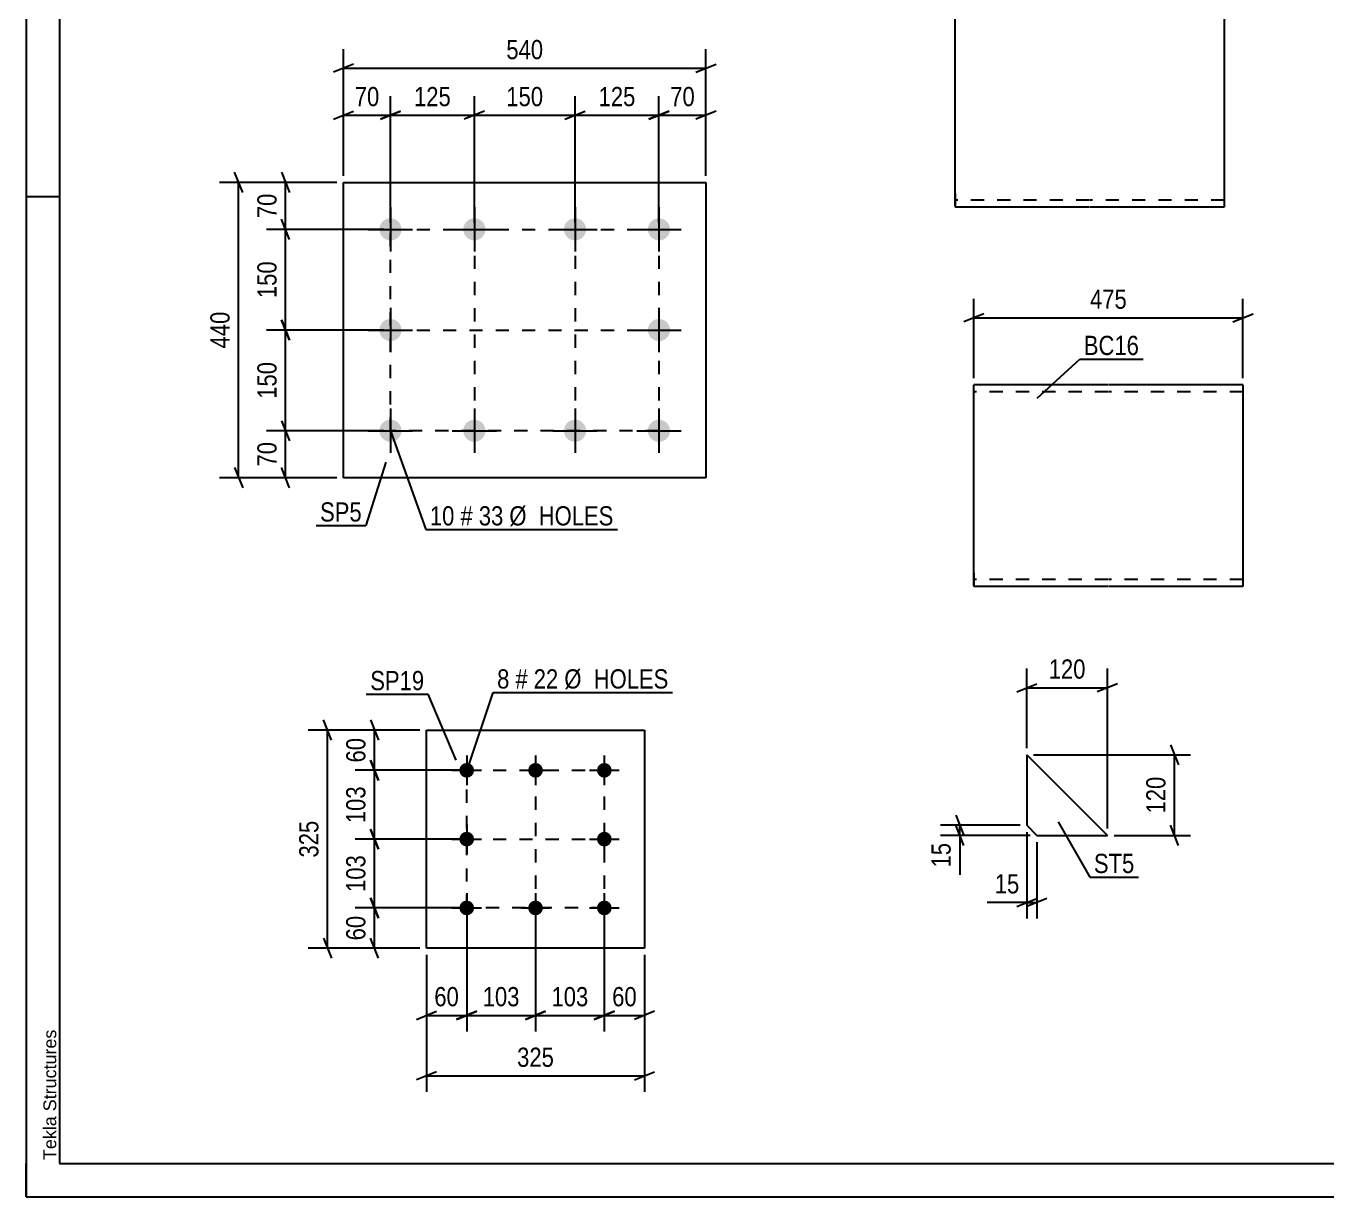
# Model space of a CAD drawing. Header units: millimetres. Extents: x 0 to 420, y 0 to 297.
# Drawn here: x 0 to 193.8, y 0 to 174.4 of the extents above; entities that cross this region are included whole.
import ezdxf

# ---------------------------------------------------------------- set-up
doc = ezdxf.new("R2010")
doc.units = ezdxf.units.MM
doc.linetypes.add('DXK_LINE_DOT2', pattern=[3.9198, 1.9599, -1.9599])
doc.styles.add('Arial', font='ARIAL.TTF', dxfattribs={"height": 0.2})
doc.styles.add('Arial Narrow', font='ARIALN.TTF', dxfattribs={"height": 0.2})

# ---------------------------------------------------------------- blocks, each defined once
blk = doc.blocks.new('Unknown-284859565-1134')
at = {"color": 5, "linetype": 'Continuous'}
for p, q in [((0, 297), (0, 0)), ((5, 292), (5, 5)), ((5, 149), (0, 149)), ((0, 0), (0, 5)), ((5, 5), (415, 5)), ((0, 0), (420, 0))]:
    blk.add_line(p, q, dxfattribs=at)
at = {"color": 174, "linetype": 'Continuous', "style": 'Arial'}
blk.add_text('Tekla Structures', height=1.9102, rotation=90, dxfattribs=at).set_placement((4.5, 5.5))
blk = doc.blocks.new('Part-284859565-6405 - 6404')
at = {"color": 2, "linetype": 'Continuous'}
for p, q in [((47.3, 107.15), (47.3, 151.15)), ((47.3, 151.15), (101.3, 151.15)), ((101.3, 151.15), (101.3, 107.15)), ((101.3, 107.15), (47.3, 107.15))]:
    blk.add_line(p, q, dxfattribs=at)
blk = doc.blocks.new('Bolt-284859565-6406 - 6404')
at = {"linetype": 'Continuous'}
for points in [[(54.3, 145.8, -1), (54.3, 142.5, -1)], [(66.8, 145.8, -1), (66.8, 142.5, -1)], [(81.8, 145.8, -1), (81.8, 142.5, -1)], [(94.3, 145.8, -1), (94.3, 142.5, -1)], [(54.3, 130.8, -1), (54.3, 127.5, -1)], [(94.3, 130.8, -1), (94.3, 127.5, -1)], [(54.3, 115.8, -1), (54.3, 112.5, -1)], [(66.8, 115.8, -1), (66.8, 112.5, -1)], [(81.8, 115.8, -1), (81.8, 112.5, -1)], [(94.3, 115.8, -1), (94.3, 112.5, -1)]]:
    blk.add_hatch(color=1, dxfattribs=at).paths.add_polyline_path(points)
at = {"color": 1, "linetype": 'Continuous'}
for p, q in [((54.3, 147.45), (54.3, 140.85)), ((66.8, 147.45), (66.8, 140.85)), ((81.8, 147.45), (81.8, 140.85)), ((94.3, 147.45), (94.3, 140.85)), ((51, 144.15), (57.6, 144.15)), ((63.5, 144.15), (70.1, 144.15)), ((78.5, 144.15), (85.1, 144.15)), ((91, 144.15), (97.6, 144.15)), ((54.3, 132.45), (54.3, 125.85)), ((94.3, 132.45), (94.3, 125.85)), ((51, 129.15), (57.6, 129.15)), ((91, 129.15), (97.6, 129.15)), ((54.3, 117.45), (54.3, 110.85)), ((66.8, 117.45), (66.8, 110.85)), ((81.8, 117.45), (81.8, 110.85)), ((94.3, 117.45), (94.3, 110.85)), ((51, 114.15), (57.6, 114.15)), ((63.5, 114.15), (70.1, 114.15)), ((78.5, 114.15), (85.1, 114.15)), ((91, 114.15), (97.6, 114.15))]:
    blk.add_line(p, q, dxfattribs=at)
blk = doc.blocks.new('Part-284859565-6327 - 6326')
at = {"color": 2, "linetype": 'Continuous'}
for p, q in [((158.41, 177.48), (138.41, 177.48)), ((138.41, 149.48), (138.41, 177.48)), ((178.51, 177.48), (158.51, 177.48)), ((178.51, 177.48), (178.51, 147.48)), ((138.41, 149.48), (138.41, 147.48)), ((158.41, 147.48), (138.41, 147.48)), ((178.51, 147.48), (158.51, 147.48))]:
    blk.add_line(p, q, dxfattribs=at)
at = {"color": 7, "linetype": 'DXK_LINE_DOT2'}
for p, q in [((158.41, 176.48), (138.41, 176.48)), ((178.51, 176.48), (158.51, 176.48)), ((138.41, 147.64), (138.41, 149.48)), ((138.41, 148.48), (138.41, 148.56)), ((158.41, 148.48), (138.41, 148.48)), ((178.51, 148.48), (158.51, 148.48)), ((178.51, 148.48), (178.51, 148.56))]:
    blk.add_line(p, q, dxfattribs=at)
blk = doc.blocks.new('Part-284859565-6335 - 6334')
at = {"color": 2, "linetype": 'Continuous'}
for p, q in [((161.21, 120.97), (141.21, 120.97)), ((141.21, 92.97), (141.21, 120.97)), ((181.31, 120.97), (161.31, 120.97)), ((181.31, 120.97), (181.31, 90.97)), ((141.21, 92.97), (141.21, 90.97)), ((161.21, 90.97), (141.21, 90.97)), ((181.31, 90.97), (161.31, 90.97))]:
    blk.add_line(p, q, dxfattribs=at)
at = {"color": 7, "linetype": 'DXK_LINE_DOT2'}
for p, q in [((161.21, 119.97), (141.21, 119.97)), ((181.31, 119.97), (161.31, 119.97)), ((141.21, 91.12), (141.21, 92.97)), ((141.21, 91.97), (141.21, 92.05)), ((161.21, 91.97), (141.21, 91.97)), ((181.31, 91.97), (161.31, 91.97)), ((181.31, 91.97), (181.31, 92.05))]:
    blk.add_line(p, q, dxfattribs=at)
blk = doc.blocks.new('Part-284859565-6383 - 6382')
at = {"color": 2, "linetype": 'Continuous'}
for p, q in [((59.66, 37.06), (59.66, 69.56)), ((59.66, 69.56), (92.16, 69.56)), ((92.16, 69.56), (92.16, 37.06)), ((92.16, 37.06), (59.66, 37.06))]:
    blk.add_line(p, q, dxfattribs=at)
blk = doc.blocks.new('Bolt-284859565-6384 - 6382')
at = {"linetype": 'Continuous'}
for points in [[(65.66, 64.66, -1), (65.66, 62.46, -1)], [(75.91, 64.66, -1), (75.91, 62.46, -1)], [(86.16, 64.66, -1), (86.16, 62.46, -1)], [(65.66, 54.41, -1), (65.66, 52.21, -1)], [(86.16, 54.41, -1), (86.16, 52.21, -1)], [(65.66, 44.16, -1), (65.66, 41.96, -1)], [(75.91, 44.16, -1), (75.91, 41.96, -1)], [(86.16, 44.16, -1), (86.16, 41.96, -1)]]:
    blk.add_hatch(color=1, dxfattribs=at).paths.add_polyline_path(points)
at = {"color": 1, "linetype": 'Continuous'}
for p, q in [((65.66, 65.76), (65.66, 61.36)), ((75.91, 65.76), (75.91, 61.36)), ((86.16, 65.76), (86.16, 61.36)), ((63.46, 63.56), (67.86, 63.56)), ((73.71, 63.56), (78.11, 63.56)), ((83.96, 63.56), (88.36, 63.56)), ((65.66, 55.51), (65.66, 51.11)), ((86.16, 55.51), (86.16, 51.11)), ((63.46, 53.31), (67.86, 53.31)), ((83.96, 53.31), (88.36, 53.31)), ((65.66, 45.26), (65.66, 40.86)), ((75.91, 45.26), (75.91, 40.86)), ((86.16, 45.26), (86.16, 40.86)), ((63.46, 43.06), (67.86, 43.06)), ((73.71, 43.06), (78.11, 43.06)), ((83.96, 43.06), (88.36, 43.06))]:
    blk.add_line(p, q, dxfattribs=at)
blk = doc.blocks.new('Part-284859565-6414 - 6413')
at = {"color": 2, "linetype": 'Continuous'}
for p, q in [((149.11, 65.87), (149.11, 55.37)), ((149.11, 65.87), (161.11, 53.87)), ((149.11, 55.37), (150.61, 53.87)), ((150.61, 53.87), (161.11, 53.87))]:
    blk.add_line(p, q, dxfattribs=at)
blk = doc.blocks.new('Rectangle-284859565-7794 - 6404')
at = {"color": 1, "linetype": 'DXK_LINE_DOT2'}
blk.add_lwpolyline([(54.3, 144.15), (94.3, 144.15), (94.3, 114.15), (54.3, 114.15), (54.3, 144.15)], close=True, dxfattribs=at)
blk = doc.blocks.new('Rectangle-284859565-7804 - 6382')
at = {"color": 1, "linetype": 'DXK_LINE_DOT2'}
blk.add_lwpolyline([(65.66, 63.56), (86.16, 63.56), (86.16, 43.06), (65.66, 43.06), (65.66, 63.56)], close=True, dxfattribs=at)
blk = doc.blocks.new('Line-284859565-7814 - 6404')
at = {"color": 1, "linetype": 'DXK_LINE_DOT2'}
blk.add_line((66.8, 144.15), (66.8, 114.15), dxfattribs=at)
blk = doc.blocks.new('Line-284859565-7835 - 6382')
at = {"color": 1, "linetype": 'DXK_LINE_DOT2'}
blk.add_line((65.66, 53.31), (86.16, 53.31), dxfattribs=at)
blk = doc.blocks.new('Line-284859565-7821 - 6404')
at = {"color": 1, "linetype": 'DXK_LINE_DOT2'}
blk.add_line((81.8, 144.15), (81.8, 114.15), dxfattribs=at)
blk = doc.blocks.new('Line-284859565-7842 - 6382')
at = {"color": 1, "linetype": 'DXK_LINE_DOT2'}
blk.add_line((75.91, 63.56), (75.91, 43.06), dxfattribs=at)
blk = doc.blocks.new('Line-284859565-7828 - 6404')
at = {"color": 1, "linetype": 'DXK_LINE_DOT2'}
blk.add_line((54.3, 129.15), (94.3, 129.15), dxfattribs=at)
blk = doc.blocks.new('StraightDimension-284859565-6715 - 6404')
at = {"color": 7, "linetype": 'Continuous'}
for p, q in [((66.8, 145.15), (66.8, 164)), ((81.8, 145.15), (81.8, 164)), ((68.3, 161.75), (65.3, 160.55)), ((66.8, 161.15), (81.8, 161.15)), ((80.3, 160.55), (83.3, 161.75))]:
    blk.add_line(p, q, dxfattribs=at)
at = {"color": 0}
blk.add_wipeout([(77.65, 161.9), (77.65, 166.1), (70.96, 166.1), (70.96, 161.9)], dxfattribs=at)
at = {"color": 3, "style": 'Arial Narrow'}
blk.add_text('150', height=2.863, dxfattribs=at).set_placement((71.56, 162.5))
blk = doc.blocks.new('StraightDimension-284859565-6693 - 6404')
at = {"color": 7, "linetype": 'Continuous'}
for p, q in [((38.08, 152.65), (39.28, 149.65)), ((46.3, 151.15), (35.83, 151.15)), ((38.68, 144.15), (38.68, 151.15)), ((39.28, 142.65), (38.08, 145.65)), ((53.3, 144.15), (35.83, 144.15))]:
    blk.add_line(p, q, dxfattribs=at)
at = {"color": 0}
blk.add_wipeout([(37.93, 150.08), (33.73, 150.08), (33.73, 145.22), (37.93, 145.22)], dxfattribs=at)
at = {"color": 3, "style": 'Arial Narrow'}
blk.add_text('70', height=2.863, rotation=90.0002, dxfattribs=at).set_placement((37.33, 145.82))
blk = doc.blocks.new('StraightDimension-284859565-6694 - 6404')
at = {"color": 7, "linetype": 'Continuous'}
for p, q in [((39.28, 142.65), (38.08, 145.65)), ((53.3, 144.15), (35.83, 144.15)), ((38.68, 129.15), (38.68, 144.15)), ((38.08, 130.65), (39.28, 127.65)), ((53.3, 129.15), (35.83, 129.15))]:
    blk.add_line(p, q, dxfattribs=at)
at = {"color": 0}
blk.add_wipeout([(37.93, 139.99), (33.73, 139.99), (33.73, 133.31), (37.93, 133.31)], dxfattribs=at)
at = {"color": 3, "style": 'Arial Narrow'}
blk.add_text('150', height=2.863, rotation=90.0002, dxfattribs=at).set_placement((37.33, 133.91))
blk = doc.blocks.new('StraightDimension-284859565-6695 - 6404')
at = {"color": 7, "linetype": 'Continuous'}
for p, q in [((39.28, 127.65), (38.08, 130.65)), ((53.3, 129.15), (35.83, 129.15)), ((38.68, 114.15), (38.68, 129.15)), ((38.08, 115.65), (39.28, 112.65)), ((53.3, 114.15), (35.83, 114.15))]:
    blk.add_line(p, q, dxfattribs=at)
at = {"color": 0}
blk.add_wipeout([(37.93, 124.99), (33.73, 124.99), (33.73, 118.31), (37.93, 118.31)], dxfattribs=at)
at = {"color": 3, "style": 'Arial Narrow'}
blk.add_text('150', height=2.863, rotation=90.0002, dxfattribs=at).set_placement((37.33, 118.91))
blk = doc.blocks.new('StraightDimension-284859565-6696 - 6404')
at = {"color": 7, "linetype": 'Continuous'}
for p, q in [((38.08, 115.65), (39.28, 112.65)), ((53.3, 114.15), (35.83, 114.15)), ((38.68, 107.15), (38.68, 114.15)), ((39.28, 105.65), (38.08, 108.65)), ((46.3, 107.15), (35.83, 107.15))]:
    blk.add_line(p, q, dxfattribs=at)
at = {"color": 0}
blk.add_wipeout([(37.93, 113.08), (33.73, 113.08), (33.73, 108.22), (37.93, 108.22)], dxfattribs=at)
at = {"color": 3, "style": 'Arial Narrow'}
blk.add_text('70', height=2.863, rotation=90.0002, dxfattribs=at).set_placement((37.33, 108.82))
blk = doc.blocks.new('StraightDimension-284859565-6709 - 6404')
at = {"color": 7, "linetype": 'Continuous'}
for p, q in [((32.28, 149.65), (31.08, 152.65)), ((46.3, 151.15), (28.83, 151.15)), ((31.68, 107.15), (31.68, 151.15)), ((31.08, 108.65), (32.28, 105.65)), ((46.3, 107.15), (28.83, 107.15))]:
    blk.add_line(p, q, dxfattribs=at)
at = {"color": 0}
blk.add_wipeout([(30.93, 132.49), (26.73, 132.49), (26.73, 125.81), (30.93, 125.81)], dxfattribs=at)
at = {"color": 3, "style": 'Arial Narrow'}
blk.add_text('440', height=2.863, rotation=90.0002, dxfattribs=at).set_placement((30.33, 126.41))
blk = doc.blocks.new('StraightDimension-284859565-6713 - 6404')
at = {"color": 7, "linetype": 'Continuous'}
for p, q in [((94.3, 145.15), (94.3, 164)), ((101.3, 152.15), (101.3, 164)), ((92.8, 160.55), (95.8, 161.75)), ((94.3, 161.15), (101.3, 161.15)), ((102.8, 161.75), (99.8, 160.55))]:
    blk.add_line(p, q, dxfattribs=at)
at = {"color": 0}
blk.add_wipeout([(100.23, 161.9), (100.23, 166.1), (95.38, 166.1), (95.38, 161.9)], dxfattribs=at)
at = {"color": 3, "style": 'Arial Narrow'}
blk.add_text('70', height=2.863, dxfattribs=at).set_placement((95.98, 162.5))
blk = doc.blocks.new('StraightDimension-284859565-6714 - 6404')
at = {"color": 7, "linetype": 'Continuous'}
for p, q in [((81.8, 145.15), (81.8, 164)), ((94.3, 145.15), (94.3, 164)), ((80.3, 160.55), (83.3, 161.75)), ((81.8, 161.15), (94.3, 161.15)), ((95.8, 161.75), (92.8, 160.55))]:
    blk.add_line(p, q, dxfattribs=at)
at = {"color": 0}
blk.add_wipeout([(91.4, 161.9), (91.4, 166.1), (84.71, 166.1), (84.71, 161.9)], dxfattribs=at)
at = {"color": 3, "style": 'Arial Narrow'}
blk.add_text('125', height=2.863, dxfattribs=at).set_placement((85.31, 162.5))
blk = doc.blocks.new('StraightDimension-284859565-6716 - 6404')
at = {"color": 7, "linetype": 'Continuous'}
for p, q in [((54.3, 145.15), (54.3, 164)), ((66.8, 145.15), (66.8, 164)), ((52.8, 160.55), (55.8, 161.75)), ((54.3, 161.15), (66.8, 161.15)), ((68.3, 161.75), (65.3, 160.55))]:
    blk.add_line(p, q, dxfattribs=at)
at = {"color": 0}
blk.add_wipeout([(63.9, 161.9), (63.9, 166.1), (57.21, 166.1), (57.21, 161.9)], dxfattribs=at)
at = {"color": 3, "style": 'Arial Narrow'}
blk.add_text('125', height=2.863, dxfattribs=at).set_placement((57.81, 162.5))
blk = doc.blocks.new('StraightDimension-284859565-6717 - 6404')
at = {"color": 7, "linetype": 'Continuous'}
for p, q in [((47.3, 152.15), (47.3, 164)), ((54.3, 145.15), (54.3, 164)), ((45.8, 160.55), (48.8, 161.75)), ((47.3, 161.15), (54.3, 161.15)), ((55.8, 161.75), (52.8, 160.55))]:
    blk.add_line(p, q, dxfattribs=at)
at = {"color": 0}
blk.add_wipeout([(53.23, 161.9), (53.23, 166.1), (48.38, 166.1), (48.38, 161.9)], dxfattribs=at)
at = {"color": 3, "style": 'Arial Narrow'}
blk.add_text('70', height=2.863, dxfattribs=at).set_placement((48.98, 162.5))
blk = doc.blocks.new('StraightDimension-284859565-6733 - 6404')
at = {"color": 7, "linetype": 'Continuous'}
for p, q in [((47.3, 152.15), (47.3, 171)), ((101.3, 152.15), (101.3, 171)), ((48.8, 168.75), (45.8, 167.55)), ((99.8, 167.55), (102.8, 168.75)), ((47.3, 168.15), (101.3, 168.15))]:
    blk.add_line(p, q, dxfattribs=at)
at = {"color": 0}
blk.add_wipeout([(77.65, 168.9), (77.65, 173.1), (70.96, 173.1), (70.96, 168.9)], dxfattribs=at)
at = {"color": 3, "style": 'Arial Narrow'}
blk.add_text('540', height=2.863, dxfattribs=at).set_placement((71.56, 169.5))
blk = doc.blocks.new('StraightDimension-284859565-6529 - 6334')
at = {"color": 7, "linetype": 'Continuous'}
for p, q in [((141.21, 121.97), (141.21, 133.82)), ((181.31, 121.97), (181.31, 133.82)), ((142.71, 131.57), (139.71, 130.37)), ((141.21, 130.97), (181.31, 130.97)), ((179.81, 130.37), (182.81, 131.57))]:
    blk.add_line(p, q, dxfattribs=at)
at = {"color": 0}
blk.add_wipeout([(164.6, 131.72), (164.6, 135.92), (157.92, 135.92), (157.92, 131.72)], dxfattribs=at)
at = {"color": 3, "style": 'Arial Narrow'}
blk.add_text('475', height=2.863, dxfattribs=at).set_placement((158.52, 132.32))
blk = doc.blocks.new('StraightDimension-284859565-6621 - 6382')
at = {"color": 7, "linetype": 'Continuous'}
for p, q in [((51.31, 71.06), (52.51, 68.06)), ((58.66, 69.56), (49.06, 69.56)), ((51.91, 63.56), (51.91, 69.56)), ((52.51, 62.06), (51.31, 65.06)), ((64.66, 63.56), (49.06, 63.56))]:
    blk.add_line(p, q, dxfattribs=at)
at = {"color": 0}
blk.add_wipeout([(51.16, 68.99), (46.96, 68.99), (46.96, 64.13), (51.16, 64.13)], dxfattribs=at)
at = {"color": 3, "style": 'Arial Narrow'}
blk.add_text('60', height=2.863, rotation=90.0002, dxfattribs=at).set_placement((50.56, 64.73))
blk = doc.blocks.new('StraightDimension-284859565-6637 - 6382')
at = {"color": 7, "linetype": 'Continuous'}
for p, q in [((45.51, 68.06), (44.31, 71.06)), ((58.66, 69.56), (42.06, 69.56)), ((44.91, 37.06), (44.91, 69.56)), ((58.66, 37.06), (42.06, 37.06)), ((44.31, 38.56), (45.51, 35.56))]:
    blk.add_line(p, q, dxfattribs=at)
at = {"color": 0}
blk.add_wipeout([(44.16, 56.65), (39.96, 56.65), (39.96, 49.97), (44.16, 49.97)], dxfattribs=at)
at = {"color": 3, "style": 'Arial Narrow'}
blk.add_text('325', height=2.863, rotation=90.0002, dxfattribs=at).set_placement((43.56, 50.57))
blk = doc.blocks.new('StraightDimension-284859565-6624 - 6382')
at = {"color": 7, "linetype": 'Continuous'}
for p, q in [((64.66, 43.06), (49.06, 43.06)), ((51.31, 44.56), (52.51, 41.56)), ((51.91, 37.06), (51.91, 43.06)), ((58.66, 37.06), (49.06, 37.06)), ((52.51, 35.56), (51.31, 38.56))]:
    blk.add_line(p, q, dxfattribs=at)
at = {"color": 0}
blk.add_wipeout([(51.16, 42.49), (46.96, 42.49), (46.96, 37.63), (51.16, 37.63)], dxfattribs=at)
at = {"color": 3, "style": 'Arial Narrow'}
blk.add_text('60', height=2.863, rotation=90.0002, dxfattribs=at).set_placement((50.56, 38.23))
blk = doc.blocks.new('StraightDimension-284859565-6641 - 6382')
at = {"color": 7, "linetype": 'Continuous'}
for p, q in [((86.16, 42.06), (86.16, 24.66)), ((92.16, 36.06), (92.16, 24.66)), ((84.66, 26.46), (87.66, 27.66)), ((93.66, 27.66), (90.66, 26.46)), ((86.16, 27.06), (92.16, 27.06))]:
    blk.add_line(p, q, dxfattribs=at)
at = {"color": 0}
blk.add_wipeout([(91.59, 27.81), (91.59, 32.01), (86.73, 32.01), (86.73, 27.81)], dxfattribs=at)
at = {"color": 3, "style": 'Arial Narrow'}
blk.add_text('60', height=2.863, dxfattribs=at).set_placement((87.33, 28.41))
blk = doc.blocks.new('StraightDimension-284859565-6643 - 6382')
at = {"color": 7, "linetype": 'Continuous'}
for p, q in [((65.66, 42.06), (65.66, 24.66)), ((75.91, 42.06), (75.91, 24.66)), ((64.16, 26.46), (67.16, 27.66)), ((77.41, 27.66), (74.41, 26.46)), ((65.66, 27.06), (75.91, 27.06))]:
    blk.add_line(p, q, dxfattribs=at)
at = {"color": 0}
blk.add_wipeout([(74.13, 27.81), (74.13, 32.01), (67.44, 32.01), (67.44, 27.81)], dxfattribs=at)
at = {"color": 3, "style": 'Arial Narrow'}
blk.add_text('103', height=2.863, dxfattribs=at).set_placement((68.04, 28.41))
blk = doc.blocks.new('StraightDimension-284859565-6622 - 6382')
at = {"color": 7, "linetype": 'Continuous'}
for p, q in [((51.31, 65.06), (52.51, 62.06)), ((64.66, 63.56), (49.06, 63.56)), ((51.91, 53.31), (51.91, 63.56)), ((52.51, 51.81), (51.31, 54.81)), ((64.66, 53.31), (49.06, 53.31))]:
    blk.add_line(p, q, dxfattribs=at)
at = {"color": 0}
blk.add_wipeout([(51.16, 61.77), (46.96, 61.77), (46.96, 55.09), (51.16, 55.09)], dxfattribs=at)
at = {"color": 3, "style": 'Arial Narrow'}
blk.add_text('103', height=2.863, rotation=90.0002, dxfattribs=at).set_placement((50.56, 55.69))
blk = doc.blocks.new('StraightDimension-284859565-6623 - 6382')
at = {"color": 7, "linetype": 'Continuous'}
for p, q in [((51.31, 54.81), (52.51, 51.81)), ((64.66, 53.31), (49.06, 53.31)), ((51.91, 43.06), (51.91, 53.31)), ((64.66, 43.06), (49.06, 43.06)), ((52.51, 41.56), (51.31, 44.56))]:
    blk.add_line(p, q, dxfattribs=at)
at = {"color": 0}
blk.add_wipeout([(51.16, 51.52), (46.96, 51.52), (46.96, 44.84), (51.16, 44.84)], dxfattribs=at)
at = {"color": 3, "style": 'Arial Narrow'}
blk.add_text('103', height=2.863, rotation=90.0002, dxfattribs=at).set_placement((50.56, 45.44))
blk = doc.blocks.new('StraightDimension-284859565-6642 - 6382')
at = {"color": 7, "linetype": 'Continuous'}
for p, q in [((75.91, 42.06), (75.91, 24.66)), ((86.16, 42.06), (86.16, 24.66)), ((74.41, 26.46), (77.41, 27.66)), ((87.66, 27.66), (84.66, 26.46)), ((75.91, 27.06), (86.16, 27.06))]:
    blk.add_line(p, q, dxfattribs=at)
at = {"color": 0}
blk.add_wipeout([(84.38, 27.81), (84.38, 32.01), (77.69, 32.01), (77.69, 27.81)], dxfattribs=at)
at = {"color": 3, "style": 'Arial Narrow'}
blk.add_text('103', height=2.863, dxfattribs=at).set_placement((78.29, 28.41))
blk = doc.blocks.new('StraightDimension-284859565-6644 - 6382')
at = {"color": 7, "linetype": 'Continuous'}
for p, q in [((65.66, 42.06), (65.66, 24.66)), ((59.66, 36.06), (59.66, 24.66)), ((58.16, 26.46), (61.16, 27.66)), ((67.16, 27.66), (64.16, 26.46)), ((59.66, 27.06), (65.66, 27.06))]:
    blk.add_line(p, q, dxfattribs=at)
at = {"color": 0}
blk.add_wipeout([(65.09, 27.81), (65.09, 32.01), (60.23, 32.01), (60.23, 27.81)], dxfattribs=at)
at = {"color": 3, "style": 'Arial Narrow'}
blk.add_text('60', height=2.863, dxfattribs=at).set_placement((60.83, 28.41))
blk = doc.blocks.new('StraightDimension-284859565-6657 - 6382')
at = {"color": 7, "linetype": 'Continuous'}
for p, q in [((59.66, 36.06), (59.66, 15.64)), ((92.16, 36.06), (92.16, 15.64)), ((61.16, 18.64), (58.16, 17.44)), ((59.66, 18.04), (92.16, 18.04)), ((90.66, 17.44), (93.66, 18.64))]:
    blk.add_line(p, q, dxfattribs=at)
at = {"color": 0}
blk.add_wipeout([(79.25, 18.79), (79.25, 22.99), (72.57, 22.99), (72.57, 18.79)], dxfattribs=at)
at = {"color": 3, "style": 'Arial Narrow'}
blk.add_text('325', height=2.863, dxfattribs=at).set_placement((73.17, 19.39))
blk = doc.blocks.new('StraightDimension-284859565-6745 - 6413')
at = {"color": 7, "linetype": 'Continuous'}
for p, q in [((138.51, 56.87), (139.71, 53.87)), ((148.11, 55.37), (136.26, 55.37)), ((139.71, 52.37), (138.51, 55.37)), ((139.11, 53.87), (139.11, 55.37)), ((149.61, 53.87), (136.26, 53.87))]:
    blk.add_line(p, q, dxfattribs=at)
at = {"color": 0}
blk.add_wipeout([(138.36, 53.35), (134.16, 53.35), (134.16, 48.49), (138.36, 48.49)], dxfattribs=at)
at = {"color": 7, "linetype": 'Continuous'}
blk.add_line((139.11, 53.87), (139.11, 47.97), dxfattribs=at)
blk.add_line((139.11, 53.87), (139.11, 47.97), dxfattribs=at)
at = {"color": 3, "style": 'Arial Narrow'}
blk.add_text('15', height=2.863, rotation=90.0002, dxfattribs=at).set_placement((137.76, 49.09))
blk = doc.blocks.new('StraightDimension-284859565-6737 - 6413')
at = {"color": 7, "linetype": 'Continuous'}
for p, q in [((149.11, 54.37), (149.11, 41.47)), ((150.61, 52.87), (150.61, 41.47)), ((147.61, 43.27), (150.61, 44.47)), ((152.11, 44.47), (149.11, 43.27)), ((149.11, 43.87), (150.61, 43.87))]:
    blk.add_line(p, q, dxfattribs=at)
at = {"color": 0}
blk.add_wipeout([(148.59, 44.62), (148.59, 48.82), (143.73, 48.82), (143.73, 44.62)], dxfattribs=at)
at = {"color": 7, "linetype": 'Continuous'}
blk.add_line((149.11, 43.87), (143.2, 43.87), dxfattribs=at)
blk.add_line((149.11, 43.87), (143.2, 43.87), dxfattribs=at)
at = {"color": 3, "style": 'Arial Narrow'}
blk.add_text('15', height=2.863, dxfattribs=at).set_placement((144.33, 45.22))
blk = doc.blocks.new('StraightDimension-284859565-6749 - 6413')
at = {"color": 7, "linetype": 'Continuous'}
for p, q in [((170.51, 67.37), (171.71, 64.37)), ((150.11, 65.87), (173.51, 65.87)), ((171.11, 53.87), (171.11, 65.87)), ((171.71, 52.37), (170.51, 55.37)), ((162.11, 53.87), (173.51, 53.87))]:
    blk.add_line(p, q, dxfattribs=at)
at = {"color": 0}
blk.add_wipeout([(170.36, 63.22), (166.16, 63.22), (166.16, 56.53), (170.36, 56.53)], dxfattribs=at)
at = {"color": 3, "style": 'Arial Narrow'}
blk.add_text('120', height=2.863, rotation=90.0002, dxfattribs=at).set_placement((169.76, 57.13))
blk = doc.blocks.new('StraightDimension-284859565-6741 - 6413')
at = {"color": 7, "linetype": 'Continuous'}
for p, q in [((149.11, 66.87), (149.11, 78.72)), ((161.11, 54.87), (161.11, 78.72)), ((147.61, 75.27), (150.61, 76.47)), ((149.11, 75.87), (161.11, 75.87)), ((162.61, 76.47), (159.61, 75.27))]:
    blk.add_line(p, q, dxfattribs=at)
at = {"color": 0}
blk.add_wipeout([(158.45, 76.62), (158.45, 80.82), (151.77, 80.82), (151.77, 76.62)], dxfattribs=at)
at = {"color": 3, "style": 'Arial Narrow'}
blk.add_text('120', height=2.863, dxfattribs=at).set_placement((152.37, 77.22))
blk = doc.blocks.new('Mark-284859565-6852 - 6404')
at = {"color": 0}
blk.add_wipeout([(50.03, 100.62), (50.03, 103.62), (43.81, 103.62), (43.81, 100.62)], dxfattribs=at)
blk.add_wipeout([(50.03, 100.62), (50.03, 103.62), (43.81, 103.62), (43.81, 100.62)], dxfattribs=at)
at = {"color": 30, "linetype": 'Continuous'}
for p in [(53.63, 109.45), (43.21, 100.02)]:
    blk.add_line(p, (50.63, 100.02), dxfattribs=at)
at = {"color": 3, "style": 'Arial Narrow'}
blk.add_text('SP5', height=2.863, dxfattribs=at).set_placement((43.81, 100.62))
blk = doc.blocks.new('Mark-284859565-6855 - 6404')
at = {"color": 0}
blk.add_wipeout([(63.83, 100.04), (63.83, 103.04), (60.17, 103.04), (60.17, 100.04)], dxfattribs=at)
blk.add_wipeout([(63.83, 100.04), (63.83, 103.04), (60.17, 103.04), (60.17, 100.04)], dxfattribs=at)
at = {"color": 7, "linetype": 'Continuous'}
blk.add_line((54.3, 114.15), (59.57, 99.44), dxfattribs=at)
at = {"color": 3, "style": 'Arial Narrow'}
blk.add_text('10', height=2.863, dxfattribs=at).set_placement((60.17, 100.04))
at = {"color": 0}
blk.add_wipeout([(66.56, 100.04), (66.56, 103.04), (64.73, 103.04), (64.73, 100.04)], dxfattribs=at)
blk.add_wipeout([(66.56, 100.04), (66.56, 103.04), (64.73, 103.04), (64.73, 100.04)], dxfattribs=at)
blk.add_wipeout([(71.11, 100.04), (71.11, 103.04), (67.46, 103.04), (67.46, 100.04)], dxfattribs=at)
blk.add_wipeout([(71.11, 100.04), (71.11, 103.04), (67.46, 103.04), (67.46, 100.04)], dxfattribs=at)
at = {"color": 3, "style": 'Arial Narrow'}
for s, height, p in [('#', 2.86, (64.73, 100.04)), ('33', 2.863, (67.46, 100.04))]:
    blk.add_text(s, height=height, dxfattribs=at).set_placement(p)
at = {"color": 0}
blk.add_wipeout([(87.54, 100.04), (87.54, 103.04), (72.01, 103.04), (72.01, 100.04)], dxfattribs=at)
blk.add_wipeout([(87.54, 100.04), (87.54, 103.04), (72.01, 103.04), (72.01, 100.04)], dxfattribs=at)
at = {"color": 7, "linetype": 'Continuous'}
blk.add_line((59.57, 99.44), (88.14, 99.44), dxfattribs=at)
at = {"color": 3, "style": 'Arial Narrow'}
blk.add_text('Ø  HOLES', height=2.863, dxfattribs=at).set_placement((72.01, 100.04))
blk = doc.blocks.new('Mark-284859565-6831 - 6334')
at = {"color": 0}
blk.add_wipeout([(165.82, 125.43), (165.82, 128.43), (157.6, 128.43), (157.6, 125.43)], dxfattribs=at)
blk.add_wipeout([(165.82, 125.43), (165.82, 128.43), (157.6, 128.43), (157.6, 125.43)], dxfattribs=at)
at = {"color": 30, "linetype": 'Continuous'}
for p, q in [((150.64, 119.01), (157, 124.83)), ((157, 124.83), (166.42, 124.83))]:
    blk.add_line(p, q, dxfattribs=at)
at = {"color": 3, "style": 'Arial Narrow'}
blk.add_text('BC16', height=2.863, dxfattribs=at).set_placement((157.6, 125.43))
blk = doc.blocks.new('Mark-284859565-6844 - 6382')
at = {"color": 0}
blk.add_wipeout([(59.33, 75.5), (59.33, 78.5), (51.29, 78.5), (51.29, 75.5)], dxfattribs=at)
blk.add_wipeout([(59.33, 75.5), (59.33, 78.5), (51.29, 78.5), (51.29, 75.5)], dxfattribs=at)
at = {"color": 30, "linetype": 'Continuous'}
for p in [(50.69, 74.9), (64.08, 65.05)]:
    blk.add_line(p, (59.93, 74.9), dxfattribs=at)
at = {"color": 3, "style": 'Arial Narrow'}
blk.add_text('SP19', height=2.863, dxfattribs=at).set_placement((51.29, 75.5))
blk = doc.blocks.new('Mark-284859565-6847 - 6382')
at = {"color": 0}
blk.add_wipeout([(72.02, 75.75), (72.02, 78.75), (70.19, 78.75), (70.19, 75.75)], dxfattribs=at)
blk.add_wipeout([(72.02, 75.75), (72.02, 78.75), (70.19, 78.75), (70.19, 75.75)], dxfattribs=at)
at = {"color": 7, "linetype": 'Continuous'}
blk.add_line((65.7, 63.44), (69.59, 75.15), dxfattribs=at)
at = {"color": 3, "style": 'Arial Narrow'}
blk.add_text('8', height=2.86, dxfattribs=at).set_placement((70.19, 75.75))
at = {"color": 0}
blk.add_wipeout([(74.74, 75.75), (74.74, 78.75), (72.92, 78.75), (72.92, 75.75)], dxfattribs=at)
blk.add_wipeout([(74.74, 75.75), (74.74, 78.75), (72.92, 78.75), (72.92, 75.75)], dxfattribs=at)
blk.add_wipeout([(79.3, 75.75), (79.3, 78.75), (75.64, 78.75), (75.64, 75.75)], dxfattribs=at)
blk.add_wipeout([(79.3, 75.75), (79.3, 78.75), (75.64, 78.75), (75.64, 75.75)], dxfattribs=at)
at = {"color": 3, "style": 'Arial Narrow'}
for s, height, p in [('#', 2.86, (72.92, 75.75)), ('22', 2.863, (75.64, 75.75))]:
    blk.add_text(s, height=height, dxfattribs=at).set_placement(p)
at = {"color": 0}
blk.add_wipeout([(95.73, 75.75), (95.73, 78.75), (80.2, 78.75), (80.2, 75.75)], dxfattribs=at)
blk.add_wipeout([(95.73, 75.75), (95.73, 78.75), (80.2, 78.75), (80.2, 75.75)], dxfattribs=at)
at = {"color": 7, "linetype": 'Continuous'}
blk.add_line((69.59, 75.15), (96.33, 75.15), dxfattribs=at)
at = {"color": 3, "style": 'Arial Narrow'}
blk.add_text('Ø  HOLES', height=2.863, dxfattribs=at).set_placement((80.2, 75.75))
blk = doc.blocks.new('Mark-284859565-6856 - 6413')
at = {"color": 0}
blk.add_wipeout([(165.13, 48.26), (165.13, 51.26), (159.1, 51.26), (159.1, 48.26)], dxfattribs=at)
blk.add_wipeout([(165.13, 48.26), (165.13, 51.26), (159.1, 51.26), (159.1, 48.26)], dxfattribs=at)
at = {"color": 30, "linetype": 'Continuous'}
for p, q in [((153.76, 55.89), (158.5, 47.66)), ((158.5, 47.66), (165.73, 47.66))]:
    blk.add_line(p, q, dxfattribs=at)
at = {"color": 3, "style": 'Arial Narrow'}
blk.add_text('ST5', height=2.863, dxfattribs=at).set_placement((159.1, 48.26))

msp = doc.modelspace()

# ---------------------------------------------------------------- block references
for name in ['Unknown-284859565-1134', 'Part-284859565-6327 - 6326', 'Part-284859565-6405 - 6404', 'Bolt-284859565-6406 - 6404', 'Rectangle-284859565-7794 - 6404', 'Line-284859565-7814 - 6404', 'Line-284859565-7821 - 6404', 'Line-284859565-7828 - 6404', 'Part-284859565-6335 - 6334', 'Part-284859565-6383 - 6382', 'Bolt-284859565-6384 - 6382', 'Part-284859565-6414 - 6413', 'Rectangle-284859565-7804 - 6382', 'Line-284859565-7842 - 6382', 'Line-284859565-7835 - 6382']:
    msp.add_blockref(name, (0, 0))

# ---------------------------------------------------------------- next in the draw order: block references
for name in ['StraightDimension-284859565-6715 - 6404', 'StraightDimension-284859565-6713 - 6404', 'StraightDimension-284859565-6693 - 6404', 'StraightDimension-284859565-6529 - 6334', 'Mark-284859565-6847 - 6382', 'StraightDimension-284859565-6621 - 6382', 'StraightDimension-284859565-6745 - 6413', 'StraightDimension-284859565-6641 - 6382']:
    msp.add_blockref(name, (0, 0))

# ---------------------------------------------------------------- next in the draw order: block references
for name in ['StraightDimension-284859565-6714 - 6404', 'StraightDimension-284859565-6694 - 6404', 'Mark-284859565-6831 - 6334', 'StraightDimension-284859565-6637 - 6382', 'StraightDimension-284859565-6737 - 6413']:
    msp.add_blockref(name, (0, 0))

# ---------------------------------------------------------------- next in the draw order: block references
for name in ['StraightDimension-284859565-6716 - 6404', 'StraightDimension-284859565-6695 - 6404', 'StraightDimension-284859565-6749 - 6413', 'StraightDimension-284859565-6622 - 6382', 'StraightDimension-284859565-6624 - 6382']:
    msp.add_blockref(name, (0, 0))

# ---------------------------------------------------------------- next in the draw order: block references
for name in ['StraightDimension-284859565-6696 - 6404', 'StraightDimension-284859565-6741 - 6413', 'Mark-284859565-6844 - 6382', 'StraightDimension-284859565-6643 - 6382']:
    msp.add_blockref(name, (0, 0))

# ---------------------------------------------------------------- next in the draw order: block references
for name in ['StraightDimension-284859565-6709 - 6404', 'StraightDimension-284859565-6623 - 6382', 'Mark-284859565-6856 - 6413', 'StraightDimension-284859565-6642 - 6382']:
    msp.add_blockref(name, (0, 0))

# ---------------------------------------------------------------- next in the draw order: block references
for name in ['StraightDimension-284859565-6717 - 6404', 'Mark-284859565-6852 - 6404', 'StraightDimension-284859565-6644 - 6382']:
    msp.add_blockref(name, (0, 0))

# ---------------------------------------------------------------- next in the draw order: block references
for name in ['StraightDimension-284859565-6733 - 6404', 'Mark-284859565-6855 - 6404', 'StraightDimension-284859565-6657 - 6382']:
    msp.add_blockref(name, (0, 0))

doc.saveas('drawing.dxf')
